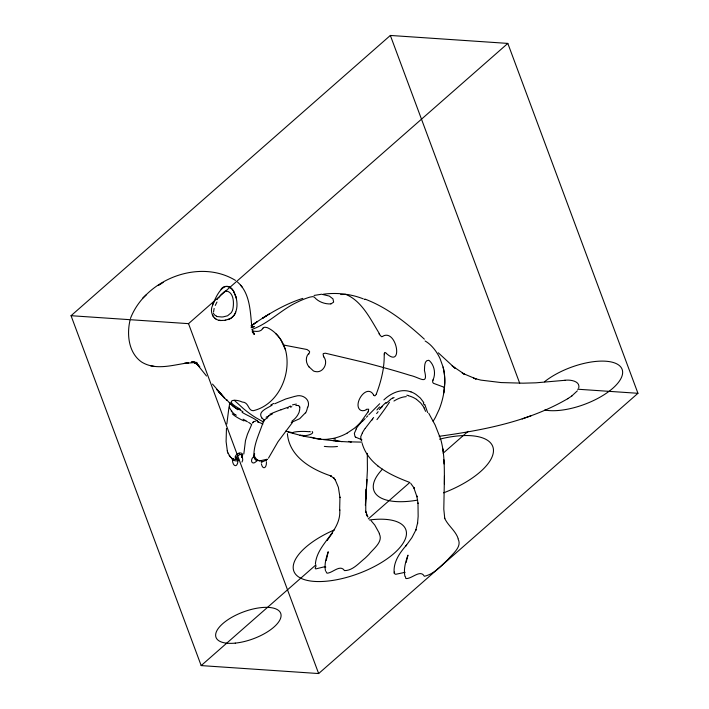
<?xml version="1.0" encoding="UTF-8"?>
<svg xmlns="http://www.w3.org/2000/svg" width="709" height="709" viewBox="0 0 709 709"><rect width="100%" height="100%" fill="white"/><g stroke="black" fill="none" stroke-linecap="round" stroke-linejoin="round"><path stroke-width="1.06" d="M444.454 475.943L443.799 509.177L444.773 518.607M444.428 484.22C444.277 469.34 444.818 454.052 440.803 439.58M405.14 572.314L395.657 574.308L394.213 573.475C392.963 562.37 399.53 553.011 406.532 545.088L405.929 545.912L411.92 537.608L416.156 529.446L415.775 530.261L417.628 522.843L417.53 523.579L418.15 516.329L417.991 502.947L418.026 503.425L416.803 495.875L416.981 496.858L413.693 487.384L414.171 488.173L410.741 483.387M261.275 462.339L266.043 460.194A1.321 1.028 80.2 0 1 266.229 459.689L267.382 459.255L266.247 459.627M226.455 428.44L226.1 441.556L227.35 451.084M315.399 564.018C316.985 543.413 341.481 531.768 339.726 509.7L339.646 510.507L339.948 497.098L339.983 497.603L338.379 487.313L335.171 479.692L335.446 480.09L333.549 477.698L334.169 478.407L330.261 475.597L331.36 476.085C311.614 469.509 289.263 456.835 287.393 433.633M366.376 489.201L365.569 499.225L366.376 489.201L365.427 505.428L365.72 496.982L365.791 512.501L365.614 511.233L367.847 516.976L366.305 514.344L367.51 516.382M367.014 479.497L366.305 490.389L367.413 469.854L367.289 453.352M213.56 311.969L214.127 308.442M405.539 576.887L405.699 578.322L406.328 578.579C412.133 578.668 420.437 569.097 424.328 576.275C433.873 574.237 440.865 566.004 447.858 559.649C452.28 553.995 462.392 546.967 458.067 538.955M443.09 367.04A50.578 37.214 -74.6 0 1 444.481 387.398L443.94 391.935M226.836 424L229.007 406.966M384.198 353.747L384.659 352.568A1.347 0.842 72.4 0 1 384.952 352.453L385.926 352.958A4.245 2.712 74.2 0 1 386.21 353.268M266.176 460.46L266.194 460.354A1.241 1.037 74.5 0 1 266.336 459.964L266.744 459.503M433.102 421.19A47.033 34.599 -74.6 0 0 435.565 417.087L439.163 409.43A58.918 43.346 -74.6 0 0 443.763 392.99L444.765 382.957A49.852 36.673 -74.6 0 0 443.072 367.049L440.076 358.657A59.618 43.869 -74.6 0 0 432.508 347.091A48.522 35.698 -74.6 0 0 425.099 340.976M406.337 562.228L406.629 560.402M443.887 392.29L443.772 392.99M266.451 462.321C266.637 468.162 262.738 470.28 261.329 463.748M326.237 560.429L328.214 551.753C326.193 557.815 324.164 564.293 325.458 570.727M406.718 560.013L407.976 555.138C405.53 561.882 403.386 569.274 404.963 576.47M130.022 320.291C126.645 334.657 128.621 352.985 141.614 362.024C155.82 370.842 173.067 364.851 188.284 362.866L184.145 363.433L196.34 362.405L191.27 362.015L197.306 362.875M307.901 407.241C310.888 399.654 302.592 393.823 295.671 396.207A22.387 15.97 -31.2 0 0 294.776 396.384L285.7 398.99L274.702 403.784M237.994 460.726C237.418 468.259 232.782 466.513 232.437 460.203M212.603 305.393C208.995 312.27 214.127 321.585 222.263 320.477M130.438 318.483C145.336 279.647 199.069 258.12 235.485 280.409M578.712 388.186C580.698 380.804 569.469 379.457 564.701 380.325M232.915 316.622L233.908 315.478A13.879 10.724 82 0 0 235.087 313.529C237.675 308.247 237.373 301.981 235.84 296.433M263.916 419.657C260.646 431.037 254.416 441.982 253.911 453.937M432.96 380.042L432.641 381.548A1.391 0.594 -88.1 0 0 432.72 382.24L433.359 383.232A5.805 2.606 -86.9 0 0 433.66 383.374L444.499 387.398M262.578 328.737C260.558 332.308 255.541 331.466 252.138 330.952M394.293 572.828L394.612 572.048M235.441 312.837L235.743 312.084M213.374 303.301C216.502 294.864 226.029 276.776 234.333 292.64M213.648 302.646L213.932 301.999M243.807 454.035L245.491 440.528L247.459 434.2L251.686 424.531L248.584 422.334M229.725 403.829L229.521 404.316A36.939 14.605 19.4 0 0 229.424 407.019A24.868 9.775 14.9 0 0 231.985 411.255M368.343 411.353L368.662 409.217L366.766 409.244A6.487 3.917 -49.4 0 0 366.269 409.447M253.166 457.11C249.843 460.265 251.934 465.724 256.303 461.435M376.461 393.929L375.229 395.604A1.648 1.081 -64.1 0 1 374.609 395.826L373.492 394.957M433.234 379.421C435.849 373.324 434.342 365.357 429.503 360.775A10.688 3.953 72.2 0 0 428.617 360.278C423.991 360.163 424.726 367.289 424.443 370.479C428.502 386.059 420.003 377.445 410.148 375.371A330.323 33.093 9.1 0 0 385.474 368.104L383.409 367.528A330.899 33.146 9.1 0 0 363.983 362.343L325.768 353.295A7.187 6 63.9 0 0 325.245 353.215L323.419 353.569A1.533 1.267 61.5 0 0 323.1 354.057L323.499 356.335M215.252 305.455L216.963 302.034M368.06 411.911L360.828 422.006A52.253 38.446 -74.6 0 1 354.305 428.307L347.02 433.199M362.503 432.685L360.739 436.735L361.067 439.846A41.335 13.533 -28 0 0 361.634 440.723M254.052 326.619L252.608 326.681A48.664 35.804 -74.6 0 0 251.349 327.026M316.099 565.95L315.151 568.219L315.718 568.919L324.048 566.899L325.812 567.085M356.494 428.608L354.358 433.296L354.934 436.372A46.812 14.038 -26.5 0 0 355.599 437.205M382.798 336.243C396.712 328.32 403.838 369.424 386.343 353.41M305.402 412.824L299.668 418.727L291.239 422.475M218.682 298.09L219.09 297.479M268.489 458.147L278.025 441.698L292.48 422.458M365.259 428.316L371.729 419.905M220.109 295.954L220.508 295.369M332.565 532.884L327.088 540.497L327.682 539.673M220.907 294.811L224.496 291.541M577.356 390.836L571.525 396.216M376.63 413.595L378.136 411.672M373.625 417.512L372.491 418.966M221.004 289.334C224.496 283.627 232.286 287.118 234.183 292.347M308.876 354.092L309.62 351.983A2.021 1.737 43.8 0 0 309.425 351.318L307.272 349.626A7.604 6.399 42.1 0 0 306.031 349.324L283.706 345.044A41.734 30.7 -74.6 0 1 285.452 349.741C291.957 373.74 278.548 404.777 253.202 410.715C247.787 410.626 249.098 402.233 242.203 402.021C234.289 398.423 225.125 400.381 236.948 407.188C238.1 407.959 239.358 408.561 240.44 409.421C237.187 410.458 228.954 403.173 226.676 399.459M253.521 421.766L252.599 422.874L253.521 421.766L255.665 421.119M242.469 454.309L242.088 454.815A1.241 0.931 -20.9 0 0 241.991 455.16L242.061 455.692A3.208 2.393 -25 0 1 242.168 456.782L242.008 456.357A1.223 0.789 14.5 0 1 242.097 455.984L242.513 455.63A4.05 2.703 -26.9 0 0 242.469 454.309L242.159 453.76A4.21 2.801 -30.6 0 0 240.502 452.98L239.11 453.078L239.5 454.575A2.951 2.162 -35.1 0 1 242.026 455.71M368.84 414.721L379.687 403.749M367.794 415.828L366.464 417.22M362.503 421.314L365.144 418.594M382.638 336.465L381.655 336.722A1.25 0.629 49.6 0 1 381.238 336.474L380.015 334.878M254.416 455.444A2.951 1.037 59.5 0 0 254.026 455.568L254.256 455.143A1.321 1.241 42.2 0 0 254.345 454.593L254.682 453.928M142.793 298.055L146.559 294.581M386.104 403.306L390.304 399.796M71.051 315.7L390.349 35.45L507.821 43.409L637.949 393.3L318.651 673.55L201.179 665.591L71.051 315.7L188.523 323.65L507.821 43.409M383.879 399.894C390.819 393.203 401.462 388.151 410.998 391.944M201.179 665.591L315.922 564.878M368.308 518.899L409.882 482.412M443.143 453.219L468.091 431.329M255.045 458.803L255.816 458.28A4.041 1.445 50.7 0 1 254.212 454.052M266.114 417.282L266.806 416.83M241.982 462.082L242.753 460.035L242.381 456.88M251.039 325.874L256.995 321.868L251.349 325.697C267.32 314.636 284.167 304.285 302.805 298.383M567.617 398.742L571.879 395.976M158.373 285.541L163.15 282.43M266.433 315.789L262.481 318.297L269.588 313.786M392.715 398.236L394.08 397.51M568.033 398.52C528.79 421.536 483.635 430.124 439.155 436.301M272.088 405.14C267.949 407.994 257.03 411.557 261.878 417.876M268.383 415.917L272.327 414.029M266.167 461.045L266.628 460.673L265.99 460.69M522.178 418.957L531.263 415.651M300.093 435.273L303.08 435.406M287.34 408.233L288.563 407.817M222.245 320.406A40.289 30.647 77.2 0 0 225.063 320.264L230.514 318.545A17.016 13.001 83.9 0 0 232.898 316.586M292.657 432.703L285.505 431.214M251.996 329.401C268.587 323.57 280.87 309.886 296.681 302.459A158.169 105.942 -86.1 0 1 309.842 297.115L312.766 296.61L314.353 297.098A6.771 2.065 -10 0 1 314.477 297.266C318.27 301.83 324.908 304.223 330.802 303.922M266.513 459.361L259.485 460.939L260.575 460.735M340.737 294.519L346.843 294.43A165.055 110.551 -86.1 0 1 363.318 298.87M330.952 303.895L333.647 302.14L332.964 298.87L329.295 296.061L322.613 294.465L323.809 294.146A186.458 124.899 -86.1 0 1 344.565 294.111L344.991 294.173M292.418 432.765L292.507 432.747A6.558 1.152 11.6 0 0 292.755 432.579M314.078 295.44L321.726 294.208M225.063 320.291L225.781 320.184M565.144 380.29L535.871 382.825L523.038 383.179L501.103 382.568L480.853 380.113L473.506 378.216L476.102 378.969L462.224 373.147L464.953 374.512L452.147 365.862L454.992 368.175L438.304 352.807M226.499 291.036C233.997 292.392 234.067 303.337 232.836 309.177A11.601 9.12 80.4 0 1 231.187 312.802L227.589 315.771L223.229 316.879A39.917 30.558 74.1 0 1 221.589 316.976L217.335 316.577A10.706 8.34 79.7 0 1 216.511 316.303M362.077 442.124L350.618 441.867M337.573 440.838L333.239 440.643M351.345 442.088L340.976 441.485M221.598 320.477L218.984 320.211M577.569 389.214L637.949 393.3M342.119 441.636L323.41 439.615M340.559 441.432L335.233 440.635M321.469 439.341L303.691 436.212L288.253 432.118M235.237 456.888L235.787 456.986A1.267 0.842 5.8 0 1 236.248 457.181L236.673 457.553M345.274 294.191C361.856 300.598 370.683 319.635 379.466 333.762M298.595 405.69L299.553 406.434A5.956 4.821 -31.9 0 1 299.783 407.134M150.592 365.747L154.199 366.385M406.815 395.205L408.544 395.595M361.874 439.748L355.643 437.178M193.034 362.264L196.366 363.123L192.405 361.838L197.164 364.009L193.761 362.06L198.352 365.392L195.587 362.911L199.805 366.775L197.137 364.337L206.505 376.018M320.167 438.791L318.917 438.499M301.112 435.636L300.102 435.335M312.979 437.834L315.842 438.552A70.962 52.209 -74.6 0 0 326.973 439.305L333.035 438.446A73.08 53.769 -74.6 0 0 347.02 433.217M312.27 437.613L310.87 437.152M258.395 422.006C256.153 418.93 246.617 415.261 242.123 412.346M258.537 422.068L262.968 424.044M364.958 299.074C387.539 307.609 406.7 323.056 424.363 339.159M364.355 299.295L364.905 299.544M263.367 421.917L256.117 417.849A178.854 119.794 -86.1 0 1 247.246 411.725A197.377 132.211 -86.1 0 1 243.595 408.792L234.307 400.319M193.008 361.705L195.64 363.159M243.09 419.187L245.846 420.729M193.805 362.148L197.164 364.009M409.421 482.306C390.304 475.021 368.334 464.944 362.148 443.382M215.944 319.041L214.907 318.341M261.054 460.531L261.47 460.841A1.25 0.753 75.5 0 1 261.701 461.16L261.958 461.772M236.301 415.27L235.45 414.703M237.834 409.775L233.048 406.186L229.574 402.358M416.484 399.335L420.774 403.067L424.239 407.781M378.003 466.212L378.571 466.637M233.881 413.586L231.276 411.247M253.095 332.645L254.354 333.717L252.271 331.839L254.371 334.125L252.599 331.715L254.177 334.231L252.209 329.605M237.524 282.049C250.401 293.304 250.206 311.978 251.899 327.576M226.747 400.425L212.505 384.083M371.082 520.681L374.795 525.077L379.271 533.168M242.256 287.172L240.555 285.151M229.14 455.417L230.629 457.27L227.97 453.016M379.209 533.655C383.596 541.703 373.368 548.704 368.955 554.376A148.403 61.55 -20.4 0 1 365.108 558.143C359.055 562.964 352.701 570.683 344.512 570.612C340.072 563.939 332.663 573.111 326.964 573.209L325.963 571.481M213.515 316.941L212.434 315.159M309.062 366.89L313.422 370.922A10.927 9.377 87 0 0 315.239 371.534C323.109 373.483 328.692 362.928 323.8 356.902M423.796 402.579L420.322 398.015L415.997 394.452A86.728 47.033 -56 0 0 411.052 391.855M428.741 413.258L435.131 425.001L440.519 438.685M424.762 404.36L427.607 412.541M458.129 538.468C455.408 530.474 447.84 525.573 444.552 518.031M285.452 349.741L280.72 339.584A52.865 38.898 -74.6 0 0 275.562 333.354A48.664 35.804 -74.6 0 0 267.284 327.647L265.113 327.257A1.657 0.674 -4.1 0 0 264.466 327.328L264.253 327.381A3.013 1.108 -5.2 0 0 263.048 328.028M264.058 421.297L263.828 420.588M390.349 35.45L519.706 383.268M188.523 323.65L318.651 673.55M235.556 295.547L236.381 298.586M227.27 450.844L228.041 453.228M443.028 450.543L442.797 448.824L443.249 452.245M299.721 407.161L299.73 407.258A10.334 8.561 -19.7 0 1 299.774 408.029L299.783 408.34A18.443 15.509 15.4 0 1 299.535 410.431M443.887 459.769L444.073 463.943M232.977 459.804L232.924 459.21A1.267 0.877 -65.8 0 0 232.729 458.838L232.428 458.59A4.05 1.037 6.3 0 1 231.63 457.438M439.562 439.19A63.385 26.286 -20.4 0 1 493.437 449.612A63.385 26.286 -20.4 0 1 443.612 492.844M417.672 500.093A63.385 26.286 -20.4 0 1 382.488 469.163M369.407 519.981A59.724 24.771 -20.4 0 1 394.284 553.188A59.724 24.771 -20.4 0 1 302.672 579.031A59.724 24.771 -20.4 0 1 334.621 529.791M544.477 381.77A47.521 19.71 -20.4 0 1 608.942 361.555A47.521 19.71 -20.4 0 1 609.199 391.208A47.521 19.71 -20.4 0 1 544.725 410.015M379.572 334.808A8.074 3.572 50.4 0 1 379.031 333.593M384.198 354.775A59.104 43.479 -74.6 0 1 383.392 367.528M384.331 354.695A5.123 2.739 78.3 0 1 384.349 353.835M433.022 380.192A5.539 2.083 -85.3 0 1 433.279 379.581M383.48 367.528A92.073 67.745 -74.6 0 1 376.639 393.123A6.806 4.759 -65.4 0 1 376.364 393.885M251.952 327.425A8.543 1.267 -17.1 0 1 251.048 327.744M254.221 326.592A2.942 0.603 -16 0 1 252.785 327.336M262.649 328.737A8.543 3.075 -5.4 0 1 263.012 328.196M275.535 333.398A50.552 37.196 -74.6 0 1 283.733 345.017M323.845 356.866A6.851 5.131 65.1 0 1 323.552 356.308M309.009 366.943A9.988 8.402 60.8 0 1 308.53 353.702M233.376 315.966A17.84 13.533 86.1 0 1 227.811 319.662M235.087 313.529A13.896 10.741 82 0 1 233.89 315.461M234.236 292.693A21.492 20.198 68.5 0 1 235.441 295.582M216.529 316.099A7.914 5.681 68.1 0 1 214.464 314.761A4.157 2.481 63.9 0 1 213.4 313.201M224.461 291.505A6.408 4.458 19.7 0 1 226.463 290.947M217.193 299.579A59.698 34.697 -86.5 0 1 217.441 299.198M233.988 292.454A21.749 20.26 68.6 0 1 235.618 296.495M373.519 394.931A6.629 4.236 -67.7 0 1 373.28 394.372C366.819 384.579 354.996 400.966 358.727 408.233A9.252 6.097 -52.9 0 0 366.305 409.784M368.405 411.362A7.498 5.202 -45.6 0 1 368.122 411.92M292.879 432.605A10.068 1.427 -0.1 0 1 309 431.71M309.523 431.613A9.545 2.774 -3.2 0 1 310.356 431.816M312.182 431.542A10.041 2.933 -3.3 0 1 303.16 435.867M263.766 419.515A18.957 7.258 5.2 0 1 261.656 417.893M307.538 407.134A28.422 23.22 31.8 0 1 305.641 412.957M270.847 404.963A28.706 6.895 -23.6 0 1 273.709 403.439M269.899 414.216A24.868 3.35 -20.5 0 1 281.251 409.642M267.311 416.839A17.264 5.043 -15.3 0 1 268.879 415.979M264.209 420.561A12.097 4.298 -11.1 0 1 267.851 417.707M291.948 421.128A27.066 21.811 14.5 0 0 298.755 413.081L299.021 412.505A20.623 17.273 24 0 0 299.473 410.414M298.303 405.619A7.125 4.919 -40.4 0 1 298.613 405.654M296.92 405.513A9.244 6.47 -41.9 0 1 298.356 405.486M295.83 405.583A10.724 6.673 -34.1 0 1 296.654 405.477M292.507 404.883A27.279 15.882 -31.4 0 1 296.424 404.112M290.415 407.134A39.872 16.068 -24.7 0 1 291.816 406.727M288.802 406.656A35.849 14.109 -24.5 0 1 290.77 406.044M281.048 409.793A36.939 7.542 -21.4 0 1 287.819 407.347M259.326 460.478A3.97 1.56 53.1 0 1 255.683 458.395M257.615 459.946A2.951 1.152 60.5 0 1 256.72 460.744A2.951 1.152 60.5 0 1 254.921 458.891M255.01 458.847A2.951 1.019 50.8 0 1 254.052 455.612M257.837 459.946A2.987 1.134 51.5 0 1 257.828 460.159M234.918 414.685A17.264 4.874 23.5 0 1 233.332 413.515M243.993 420.924A12.097 2.473 26.6 0 1 232.304 413.843M244.951 420.402A12.753 0.709 27.9 0 1 247.459 421.837M229.893 403.926A35.849 14.136 32.2 0 1 230.15 403.173M257.163 420.676A27.137 2.863 49.8 0 1 257.792 422.201M242.903 411.69A17.592 2.57 28.7 0 1 239.669 409.811M242.416 455.639A4.041 2.481 -29.8 0 1 241.601 456.977M242.026 456.8A2.987 1.914 -31.9 0 1 241.618 457.589M238.578 459.565A2.951 2.136 -38.8 0 1 236.841 457.527M236.726 457.544A2.951 1.905 -29 0 1 239.491 454.832M238.082 459.184A3.97 2.588 -33.8 0 1 235.299 456.871A4.041 2.588 -29.8 0 1 239.11 453.166M238.047 460.442A2.951 1.134 10.8 0 1 235.61 460.823A2.951 1.134 10.8 0 1 232.8 459.822M232.836 459.822A2.969 0.753 6.9 0 1 233.394 458.758M238.1 459.751A2.987 0.824 6 0 1 237.666 460.336M238.711 459.228A3.97 1.214 5.9 0 1 232.1 458.626M348.855 441.326A9.855 1.879 14.2 0 1 349.307 441.618M350.343 441.867A6.354 0.523 -0.3 0 1 350.335 441.787M337.44 446.484A62.817 32.118 30.7 0 1 324.332 446.386M335.641 439.119A83.183 16.759 13.1 0 1 333.85 439.039M356.007 428.918A19.568 4.36 -42.1 0 1 362.122 421.359M379.306 409.518A56.995 11.362 -47.3 0 1 382.506 406.425M423.291 403.031A81.305 44.924 -49.2 0 1 424.142 404.892M362.29 432.924A17.034 1.967 -52.8 0 1 365.064 428.475M372.704 419.161A34.679 17.707 -52.8 0 1 371.924 420.118M389.418 402.295A41.388 4.91 -52.3 0 1 376.966 419.613M376.896 409.979A39.624 24.85 -59.6 0 1 379.616 406.957M380.325 408.1A50.038 23.158 -55.6 0 1 385.988 402.473M390.278 399.557A26.915 15.35 -61.3 0 1 392.715 398.015M393.929 401.037A39.491 20.8 -57.6 0 1 406.257 396.641M408.464 395.764A74.986 43.205 -57.4 0 1 416.475 399.344M424 408.012A81.438 47.37 -54 0 1 425.568 411.344M224.257 397.855L219.223 392.281L224.257 397.855M219.373 392.396L216.927 389.596L221.793 395.17L219.373 392.396M235.246 643.116A34.502 14.304 -20.4 0 0 280.879 613.897A34.502 14.304 -20.4 0 0 228.963 619.037A34.502 14.304 -20.4 0 0 235.246 643.116M213.294 303.213A30.638 19.365 88.4 0 0 212.505 305.304A30.709 19.409 88.4 0 1 213.285 303.213"/></g></svg>
